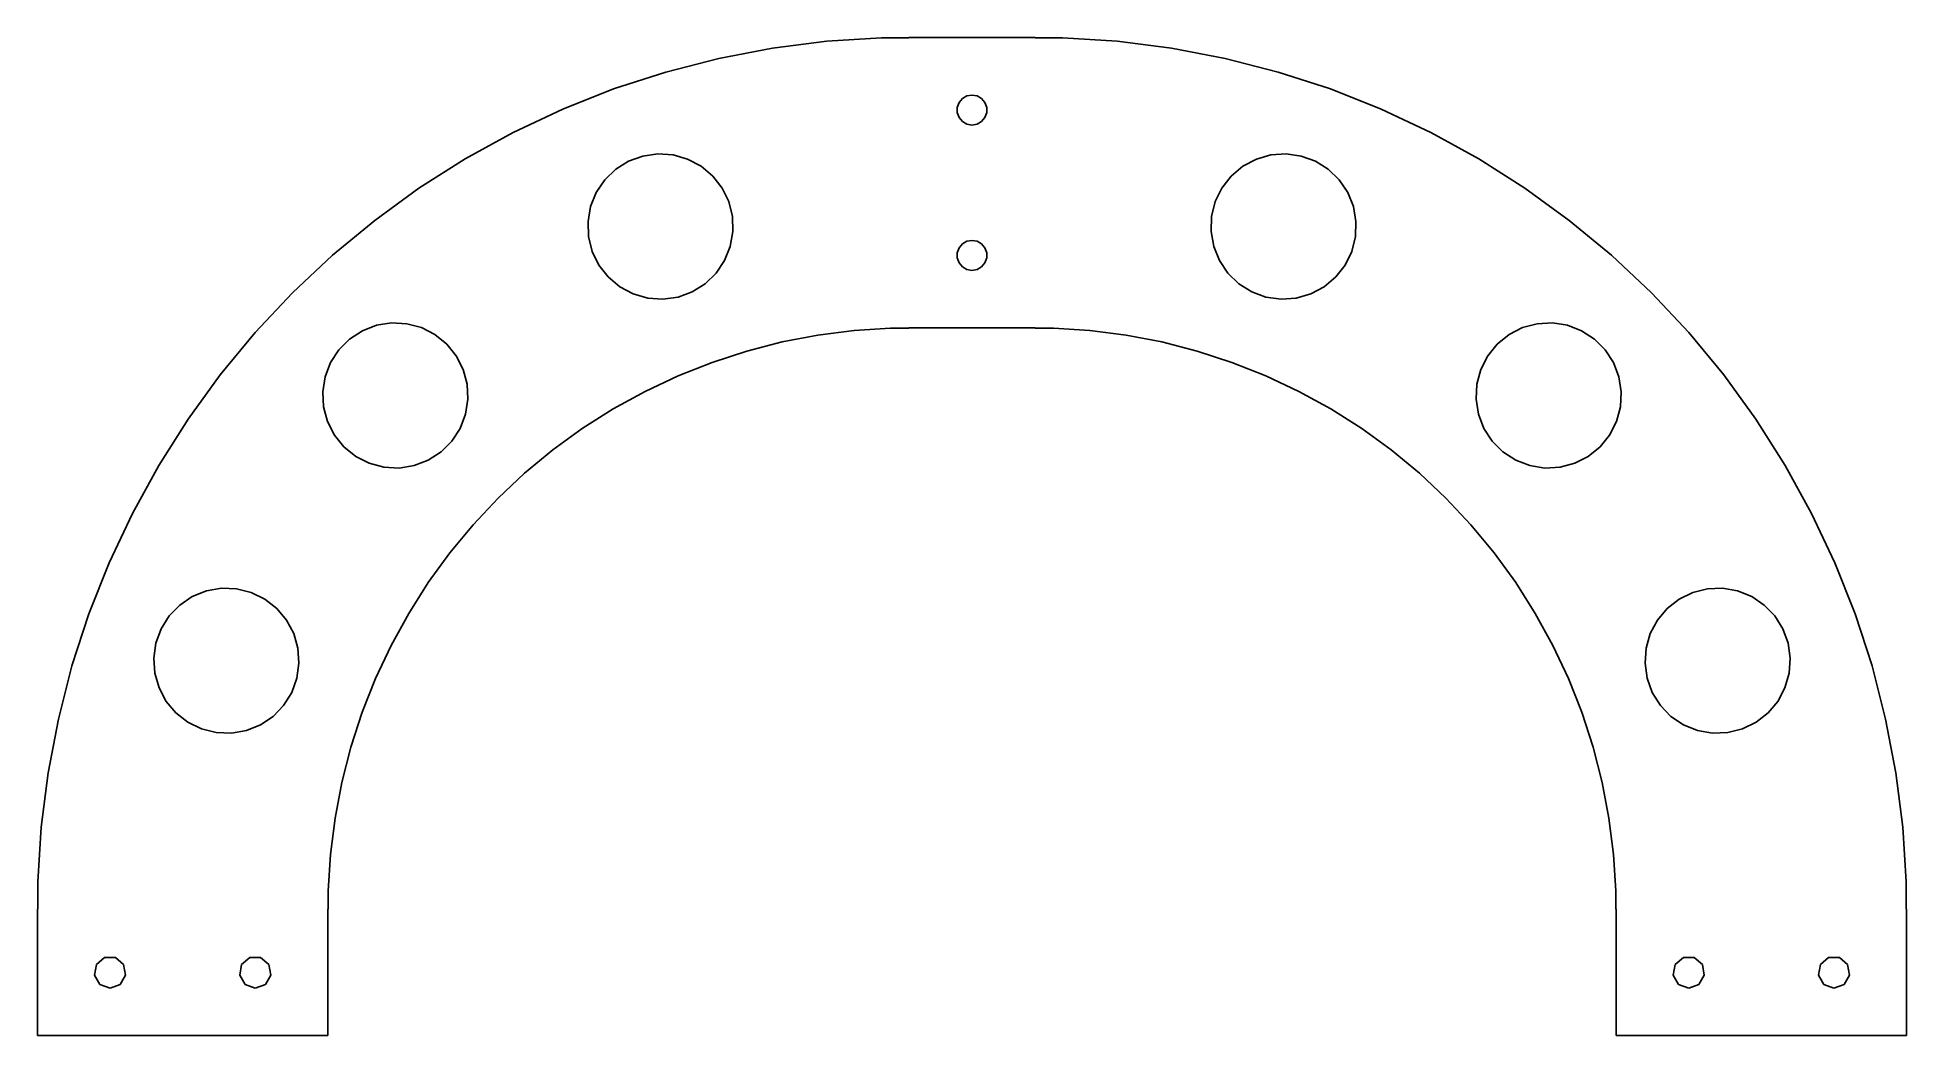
# Model space of a CAD drawing. Header units: metres. Extents: x -174 to 152, y -22 to 152.
import ezdxf

# ---------------------------------------------------------------- set-up
doc = ezdxf.new("R2010")
doc.units = ezdxf.units.M

msp = doc.modelspace()

# ---------------------------------------------------------------- linework, layer by layer
for p, q in [((-45.9386, 150.524), (-55.343, 148.73)), ((-36.4401, 151.724), (-45.9386, 150.524)), ((-26.885, 152.325), (-36.4401, 151.724)), ((-22.098, 152.325), (-26.885, 152.325)), ((0, 152.4), (-22.098, 152.4)), ((-22.098, 152.4), (-22.098, 152.325)), ((0, 152.325), (0, 152.4)), ((4.78701, 152.325), (0, 152.325)), ((14.3421, 151.724), (4.78701, 152.325)), ((23.8406, 150.524), (14.3421, 151.724)), ((33.245, 148.73), (23.8406, 150.524)), ((-55.343, 148.73), (-64.6162, 146.349)), ((42.5182, 146.349), (33.245, 148.73)), ((-64.6162, 146.349), (-73.7216, 143.39)), ((51.6236, 143.39), (42.5182, 146.349)), ((-73.7216, 143.39), (-82.6233, 139.866)), ((-13.6332, 140.156), (-13.3215, 141.012)), ((-13.3215, 141.012), (-12.7357, 141.71)), ((-12.7357, 141.71), (-11.9465, 142.166)), ((-11.9465, 142.166), (-11.049, 142.324)), ((-11.049, 142.324), (-10.1515, 142.166)), ((-10.1515, 142.166), (-9.36231, 141.71)), ((-9.36231, 141.71), (-8.77653, 141.012)), ((-8.77653, 141.012), (-8.46484, 140.156)), ((60.5253, 139.866), (51.6236, 143.39)), ((-82.6233, 139.866), (-91.2862, 135.789)), ((-13.6332, 139.244), (-13.6332, 140.156)), ((-13.3215, 138.388), (-13.6332, 139.244)), ((-12.7357, 137.69), (-13.3215, 138.388)), ((-11.9465, 137.234), (-12.7357, 137.69)), ((-9.36231, 137.69), (-10.1515, 137.234)), ((-8.77653, 138.388), (-9.36231, 137.69)), ((-8.46484, 139.244), (-8.77653, 138.388)), ((-8.46484, 140.156), (-8.46484, 139.244)), ((69.1882, 135.789), (60.5253, 139.866)), ((-91.2862, 135.789), (-99.6759, 131.177)), ((-11.049, 137.076), (-11.9465, 137.234)), ((-10.1515, 137.234), (-11.049, 137.076)), ((77.5779, 131.177), (69.1882, 135.789)), ((-99.6759, 131.177), (-107.76, 126.047)), ((-71.1019, 130.756), (-68.607, 131.664)), ((-68.607, 131.664), (-65.9778, 132.033)), ((-65.9778, 132.033), (-63.3292, 131.848)), ((-63.3292, 131.848), (-60.7771, 131.116)), ((-60.7771, 131.116), (-58.4328, 129.87)), ((36.3348, 129.87), (38.6791, 131.116)), ((38.6791, 131.116), (41.2312, 131.848)), ((41.2312, 131.848), (43.8798, 132.033)), ((43.8798, 132.033), (46.509, 131.664)), ((46.509, 131.664), (49.0039, 130.756)), ((85.6615, 126.047), (77.5779, 131.177)), ((-76.748, 125.303), (-75.2633, 127.504)), ((-75.2633, 127.504), (-73.3535, 129.349)), ((-73.3535, 129.349), (-71.1019, 130.756)), ((-58.4328, 129.87), (-56.3989, 128.163)), ((-56.3989, 128.163), (-54.7643, 126.071)), ((32.6663, 126.071), (34.3009, 128.163)), ((34.3009, 128.163), (36.3348, 129.87)), ((49.0039, 130.756), (51.2555, 129.349)), ((51.2555, 129.349), (53.1653, 127.504)), ((53.1653, 127.504), (54.65, 125.303)), ((-107.76, 126.047), (-115.505, 120.42)), ((-77.7426, 122.842), (-76.748, 125.303)), ((-54.7643, 126.071), (-53.6005, 123.685)), ((31.5025, 123.685), (32.6663, 126.071)), ((54.65, 125.303), (55.6446, 122.842)), ((93.407, 120.42), (85.6615, 126.047)), ((-78.2036, 120.227), (-77.7426, 122.842)), ((-53.6005, 123.685), (-52.9582, 121.108)), ((-52.9582, 121.108), (-52.8655, 118.455)), ((30.7675, 118.455), (30.8602, 121.108)), ((30.8602, 121.108), (31.5025, 123.685)), ((55.6446, 122.842), (56.1056, 120.227)), ((-115.505, 120.42), (-122.882, 114.317)), ((-78.111, 117.573), (-78.2036, 120.227)), ((-52.8655, 118.455), (-53.3265, 115.84)), ((31.2285, 115.84), (30.7675, 118.455)), ((56.1056, 120.227), (56.013, 117.573)), ((100.784, 114.317), (93.407, 120.42)), ((-77.4687, 114.997), (-78.111, 117.573)), ((-76.3048, 112.611), (-77.4687, 114.997)), ((-53.3265, 115.84), (-54.3211, 113.379)), ((-13.6332, 114.756), (-13.3215, 115.612)), ((-13.6332, 113.844), (-13.6332, 114.756)), ((-13.3215, 115.612), (-12.7357, 116.31)), ((-12.7357, 116.31), (-11.9465, 116.766)), ((-11.9465, 116.766), (-11.049, 116.924)), ((-11.049, 116.924), (-10.1515, 116.766)), ((-10.1515, 116.766), (-9.36231, 116.31)), ((-9.36231, 116.31), (-8.77653, 115.612)), ((-8.77653, 115.612), (-8.46484, 114.756)), ((-8.46484, 114.756), (-8.46484, 113.844)), ((32.2231, 113.379), (31.2285, 115.84)), ((55.3707, 114.997), (54.2068, 112.611)), ((56.013, 117.573), (55.3707, 114.997)), ((-122.882, 114.317), (-129.861, 107.763)), ((-74.6702, 110.519), (-76.3048, 112.611)), ((-55.8058, 111.178), (-57.7157, 109.333)), ((-54.3211, 113.379), (-55.8058, 111.178)), ((-13.3215, 112.988), (-13.6332, 113.844)), ((-12.7357, 112.29), (-13.3215, 112.988)), ((-11.9465, 111.834), (-12.7357, 112.29)), ((-11.049, 111.676), (-11.9465, 111.834)), ((-10.1515, 111.834), (-11.049, 111.676)), ((-9.36231, 112.29), (-10.1515, 111.834)), ((-8.77653, 112.988), (-9.36231, 112.29)), ((-8.46484, 113.844), (-8.77653, 112.988)), ((33.7078, 111.178), (32.2231, 113.379)), ((35.6177, 109.333), (33.7078, 111.178)), ((54.2068, 112.611), (52.5722, 110.519)), ((107.763, 107.763), (100.784, 114.317)), ((-72.6363, 108.812), (-74.6702, 110.519)), ((-70.2921, 107.566), (-72.6363, 108.812)), ((-59.9672, 107.926), (-62.4622, 107.018)), ((-57.7157, 109.333), (-59.9672, 107.926)), ((37.8692, 107.926), (35.6177, 109.333)), ((40.3642, 107.018), (37.8692, 107.926)), ((50.5383, 108.812), (48.1941, 107.566)), ((52.5722, 110.519), (50.5383, 108.812)), ((-129.861, 107.763), (-136.415, 100.784)), ((-67.7399, 106.834), (-70.2921, 107.566)), ((-65.0913, 106.649), (-67.7399, 106.834)), ((-62.4622, 107.018), (-65.0913, 106.649)), ((42.9933, 106.649), (40.3642, 107.018)), ((45.6419, 106.834), (42.9933, 106.649)), ((48.1941, 107.566), (45.6419, 106.834)), ((114.317, 100.784), (107.763, 107.763)), ((-117.666, 101.118), (-115.188, 102.07)), ((-115.188, 102.07), (-112.565, 102.485)), ((-112.565, 102.485), (-109.914, 102.346)), ((-109.914, 102.346), (-107.349, 101.659)), ((-107.349, 101.659), (-104.984, 100.454)), ((-31.6594, 101.149), (-25.2893, 101.55)), ((-25.2893, 101.55), (-22.098, 101.55)), ((-22.098, 101.55), (-22.098, 101.6)), ((-22.098, 101.6), (0, 101.6)), ((0, 101.6), (0, 101.55)), ((0, 101.55), (3.19133, 101.55)), ((3.19133, 101.55), (9.5614, 101.149)), ((82.8856, 100.454), (85.2513, 101.659)), ((85.2513, 101.659), (87.8158, 102.346)), ((87.8158, 102.346), (90.4672, 102.485)), ((90.4672, 102.485), (93.0896, 102.07)), ((93.0896, 102.07), (95.5682, 101.118)), ((-136.415, 100.784), (-142.518, 93.407)), ((-121.77, 97.7949), (-119.893, 99.6723)), ((-119.893, 99.6723), (-117.666, 101.118)), ((-104.984, 100.454), (-102.92, 98.7828)), ((-102.92, 98.7828), (-101.249, 96.7195)), ((-50.4435, 97.5658), (-44.2614, 99.1531)), ((-44.2614, 99.1531), (-37.9917, 100.349)), ((-37.9917, 100.349), (-31.6594, 101.149)), ((9.5614, 101.149), (15.8937, 100.349)), ((15.8937, 100.349), (22.1634, 99.1531)), ((22.1634, 99.1531), (28.3455, 97.5658)), ((79.1514, 96.7195), (80.8223, 98.7828)), ((80.8223, 98.7828), (82.8856, 100.454)), ((95.5682, 101.118), (97.7949, 99.6723)), ((97.7949, 99.6723), (99.6723, 97.7949)), ((120.42, 93.407), (114.317, 100.784)), ((-124.168, 93.0896), (-123.216, 95.5682)), ((-123.216, 95.5682), (-121.77, 97.7949)), ((-101.249, 96.7195), (-100.044, 94.3538)), ((-62.4482, 93.2439), (-56.5138, 95.5935)), ((-56.5138, 95.5935), (-50.4435, 97.5658)), ((28.3455, 97.5658), (34.4158, 95.5935)), ((34.4158, 95.5935), (40.3502, 93.2439)), ((77.9461, 94.3538), (79.1514, 96.7195)), ((99.6723, 97.7949), (101.118, 95.5682)), ((101.118, 95.5682), (102.07, 93.0896)), ((-142.518, 93.407), (-148.145, 85.6615)), ((-124.583, 90.4672), (-124.168, 93.0896)), ((-100.044, 94.3538), (-99.3569, 91.7893)), ((-99.3569, 91.7893), (-99.218, 89.1379)), ((-68.2234, 90.5263), (-62.4482, 93.2439)), ((40.3502, 93.2439), (46.1254, 90.5263)), ((77.12, 89.1379), (77.2589, 91.7893)), ((77.2589, 91.7893), (77.9461, 94.3538)), ((102.07, 93.0896), (102.485, 90.4672)), ((126.047, 85.6615), (120.42, 93.407)), ((-124.444, 87.8158), (-124.583, 90.4672)), ((-99.218, 89.1379), (-99.6333, 86.5156)), ((-73.8166, 87.4514), (-68.2234, 90.5263)), ((46.1254, 90.5263), (51.7186, 87.4514)), ((77.5353, 86.5156), (77.12, 89.1379)), ((102.485, 90.4672), (102.346, 87.8158)), ((-148.145, 85.6615), (-153.275, 77.5779)), ((-123.757, 85.2513), (-124.444, 87.8158)), ((-122.552, 82.8856), (-123.757, 85.2513)), ((-99.6333, 86.5156), (-100.585, 84.0369)), ((-79.2057, 84.0314), (-73.8166, 87.4514)), ((51.7186, 87.4514), (57.1077, 84.0314)), ((78.4868, 84.0369), (77.5353, 86.5156)), ((101.659, 85.2513), (100.454, 82.8856)), ((102.346, 87.8158), (101.659, 85.2513)), ((131.177, 77.5779), (126.047, 85.6615)), ((-120.881, 80.8223), (-122.552, 82.8856)), ((-102.031, 81.8102), (-103.908, 79.9328)), ((-100.585, 84.0369), (-102.031, 81.8102)), ((-84.3693, 80.2797), (-79.2057, 84.0314)), ((57.1077, 84.0314), (62.2713, 80.2797)), ((79.9328, 81.8102), (78.4868, 84.0369)), ((81.8102, 79.9328), (79.9328, 81.8102)), ((100.454, 82.8856), (98.7828, 80.8223)), ((-118.817, 79.1514), (-120.881, 80.8223)), ((-116.452, 77.9461), (-118.817, 79.1514)), ((-106.135, 78.4868), (-108.614, 77.5353)), ((-103.908, 79.9328), (-106.135, 78.4868)), ((-89.2873, 76.2113), (-84.3693, 80.2797)), ((62.2713, 80.2797), (67.1893, 76.2113)), ((84.0369, 78.4868), (81.8102, 79.9328)), ((86.5156, 77.5353), (84.0369, 78.4868)), ((96.7195, 79.1514), (94.3538, 77.9461)), ((98.7828, 80.8223), (96.7195, 79.1514)), ((-153.275, 77.5779), (-157.887, 69.1882)), ((-113.887, 77.2589), (-116.452, 77.9461)), ((-111.236, 77.12), (-113.887, 77.2589)), ((-108.614, 77.5353), (-111.236, 77.12)), ((-93.94, 71.842), (-89.2873, 76.2113)), ((67.1893, 76.2113), (71.842, 71.842)), ((89.1379, 77.12), (86.5156, 77.5353)), ((91.7893, 77.2589), (89.1379, 77.12)), ((94.3538, 77.9461), (91.7893, 77.2589)), ((135.789, 69.1882), (131.177, 77.5779)), ((-157.887, 69.1882), (-161.964, 60.5253)), ((-98.3093, 67.1893), (-93.94, 71.842)), ((71.842, 71.842), (76.2113, 67.1893)), ((139.866, 60.5253), (135.789, 69.1882)), ((-102.378, 62.2713), (-98.3093, 67.1893)), ((76.2113, 67.1893), (80.2797, 62.2713)), ((-106.129, 57.1077), (-102.378, 62.2713)), ((80.2797, 62.2713), (84.0314, 57.1077)), ((-161.964, 60.5253), (-165.488, 51.6236)), ((143.39, 51.6236), (139.866, 60.5253)), ((-147.401, 54.65), (-144.94, 55.6446)), ((-144.94, 55.6446), (-142.325, 56.1056)), ((-142.325, 56.1056), (-139.671, 56.013)), ((-139.671, 56.013), (-137.095, 55.3707)), ((-109.549, 51.7186), (-106.129, 57.1077)), ((84.0314, 57.1077), (87.4514, 51.7186)), ((114.997, 55.3707), (117.573, 56.013)), ((117.573, 56.013), (120.227, 56.1056)), ((120.227, 56.1056), (122.842, 55.6446)), ((122.842, 55.6446), (125.303, 54.65)), ((-151.447, 51.2555), (-149.602, 53.1653)), ((-149.602, 53.1653), (-147.401, 54.65)), ((-137.095, 55.3707), (-134.709, 54.2068)), ((-134.709, 54.2068), (-132.617, 52.5722)), ((-132.617, 52.5722), (-130.91, 50.5383)), ((108.812, 50.5383), (110.519, 52.5722)), ((110.519, 52.5722), (112.611, 54.2068)), ((112.611, 54.2068), (114.997, 55.3707)), ((125.303, 54.65), (127.504, 53.1653)), ((127.504, 53.1653), (129.349, 51.2555)), ((-165.488, 51.6236), (-168.447, 42.5182)), ((-152.854, 49.0039), (-151.447, 51.2555)), ((-130.91, 50.5383), (-129.664, 48.1941)), ((-112.624, 46.1254), (-109.549, 51.7186)), ((87.4514, 51.7186), (90.5263, 46.1254)), ((107.566, 48.1941), (108.812, 50.5383)), ((129.349, 51.2555), (130.756, 49.0039)), ((146.349, 42.5182), (143.39, 51.6236)), ((-154.131, 43.8798), (-153.762, 46.509)), ((-153.762, 46.509), (-152.854, 49.0039)), ((-129.664, 48.1941), (-128.932, 45.6419)), ((-115.342, 40.3502), (-112.624, 46.1254)), ((90.5263, 46.1254), (93.2439, 40.3502)), ((106.834, 45.6419), (107.566, 48.1941)), ((130.756, 49.0039), (131.664, 46.509)), ((131.664, 46.509), (132.033, 43.8798)), ((-168.447, 42.5182), (-170.828, 33.245)), ((-153.946, 41.2312), (-154.131, 43.8798)), ((-128.747, 42.9933), (-129.116, 40.3642)), ((-128.932, 45.6419), (-128.747, 42.9933)), ((106.649, 42.9933), (106.834, 45.6419)), ((107.018, 40.3642), (106.649, 42.9933)), ((132.033, 43.8798), (131.848, 41.2312)), ((148.73, 33.245), (146.349, 42.5182)), ((-153.214, 38.6791), (-153.946, 41.2312)), ((-129.116, 40.3642), (-130.024, 37.8692)), ((-117.691, 34.4158), (-115.342, 40.3502)), ((93.2439, 40.3502), (95.5935, 34.4158)), ((107.926, 37.8692), (107.018, 40.3642)), ((131.848, 41.2312), (131.116, 38.6791)), ((-151.968, 36.3348), (-153.214, 38.6791)), ((-150.261, 34.3009), (-151.968, 36.3348)), ((-130.024, 37.8692), (-131.431, 35.6177)), ((109.333, 35.6177), (107.926, 37.8692)), ((129.87, 36.3348), (128.163, 34.3009)), ((131.116, 38.6791), (129.87, 36.3348)), ((-170.828, 33.245), (-172.622, 23.8406)), ((-148.169, 32.6663), (-150.261, 34.3009)), ((-133.276, 33.7078), (-135.477, 32.2231)), ((-131.431, 35.6177), (-133.276, 33.7078)), ((-119.664, 28.3455), (-117.691, 34.4158)), ((95.5935, 34.4158), (97.5658, 28.3455)), ((111.178, 33.7078), (109.333, 35.6177)), ((113.379, 32.2231), (111.178, 33.7078)), ((128.163, 34.3009), (126.071, 32.6663)), ((150.524, 23.8406), (148.73, 33.245)), ((-145.783, 31.5025), (-148.169, 32.6663)), ((-143.206, 30.8602), (-145.783, 31.5025)), ((-140.553, 30.7675), (-143.206, 30.8602)), ((-137.938, 31.2285), (-140.553, 30.7675)), ((-135.477, 32.2231), (-137.938, 31.2285)), ((115.84, 31.2285), (113.379, 32.2231)), ((118.455, 30.7675), (115.84, 31.2285)), ((121.108, 30.8602), (118.455, 30.7675)), ((123.685, 31.5025), (121.108, 30.8602)), ((126.071, 32.6663), (123.685, 31.5025)), ((-121.251, 22.1634), (-119.664, 28.3455)), ((97.5658, 28.3455), (99.1531, 22.1634)), ((-172.622, 23.8406), (-173.822, 14.3421)), ((151.724, 14.3421), (150.524, 23.8406)), ((-122.447, 15.8937), (-121.251, 22.1634)), ((99.1531, 22.1634), (100.349, 15.8937)), ((-173.822, 14.3421), (-174.423, 4.78701)), ((-123.247, 9.5614), (-122.447, 15.8937)), ((100.349, 15.8937), (101.149, 9.5614)), ((152.325, 4.78701), (151.724, 14.3421)), ((-123.648, 3.19133), (-123.247, 9.5614)), ((101.149, 9.5614), (101.55, 3.19133)), ((-174.423, 4.78701), (-174.423, 0)), ((152.325, 0), (152.325, 4.78701)), ((-174.423, 0), (-174.498, 0)), ((-174.498, 0), (-174.498, -22.098)), ((-123.698, -22.098), (-123.698, 0)), ((-123.698, 0), (-123.648, 0)), ((-123.648, 0), (-123.648, 3.19133)), ((101.55, 3.19133), (101.55, 0)), ((101.55, 0), (101.6, 0)), ((101.6, 0), (101.6, -22.098)), ((152.4, 0), (152.325, 0)), ((152.4, -22.098), (152.4, 0)), ((-164.506, -11.5265), (-164.18, -9.674)), ((-164.18, -9.674), (-162.739, -8.46484)), ((-162.739, -8.46484), (-160.857, -8.46484)), ((-160.857, -8.46484), (-159.416, -9.674)), ((-159.416, -9.674), (-159.09, -11.5265)), ((-139.106, -11.5265), (-138.78, -9.674)), ((-138.78, -9.674), (-137.339, -8.46484)), ((-137.339, -8.46484), (-135.457, -8.46484)), ((-135.457, -8.46484), (-134.016, -9.674)), ((-134.016, -9.674), (-133.69, -11.5265)), ((111.592, -11.5265), (111.918, -9.674)), ((111.918, -9.674), (113.359, -8.46484)), ((113.359, -8.46484), (115.241, -8.46484)), ((115.241, -8.46484), (116.682, -9.674)), ((116.682, -9.674), (117.008, -11.5265)), ((136.992, -11.5265), (137.318, -9.674)), ((137.318, -9.674), (138.759, -8.46484)), ((138.759, -8.46484), (140.641, -8.46484)), ((140.641, -8.46484), (142.082, -9.674)), ((142.082, -9.674), (142.408, -11.5265)), ((-163.566, -13.1556), (-164.506, -11.5265)), ((-159.09, -11.5265), (-160.03, -13.1556)), ((-138.166, -13.1556), (-139.106, -11.5265)), ((-133.69, -11.5265), (-134.63, -13.1556)), ((112.532, -13.1556), (111.592, -11.5265)), ((117.008, -11.5265), (116.068, -13.1556)), ((137.932, -13.1556), (136.992, -11.5265)), ((142.408, -11.5265), (141.468, -13.1556)), ((-161.798, -13.799), (-163.566, -13.1556)), ((-160.03, -13.1556), (-161.798, -13.799)), ((-136.398, -13.799), (-138.166, -13.1556)), ((-134.63, -13.1556), (-136.398, -13.799)), ((114.3, -13.799), (112.532, -13.1556)), ((116.068, -13.1556), (114.3, -13.799)), ((139.7, -13.799), (137.932, -13.1556)), ((141.468, -13.1556), (139.7, -13.799)), ((-174.498, -22.098), (-123.698, -22.098)), ((101.6, -22.098), (152.4, -22.098))]:
    msp.add_line(p, q)

doc.saveas('drawing.dxf')
